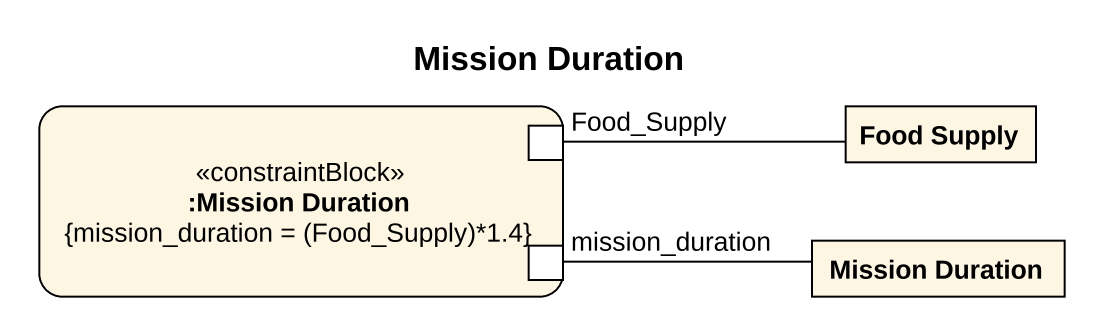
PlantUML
@startuml
title Mission Duration
rectangle ":Mission Duration\n{mission_duration = (Food_Supply)*1.4}" as Mission_Duration <<constraintBlock>> {
  port Food_Supply
  port mission_duration
}
rectangle "Food Supply" as Food_Supply_2
rectangle "Mission Duration" as Mission_Duration_2
Food_Supply -right- Food_Supply_2
mission_duration -right- Mission_Duration_2
@enduml
